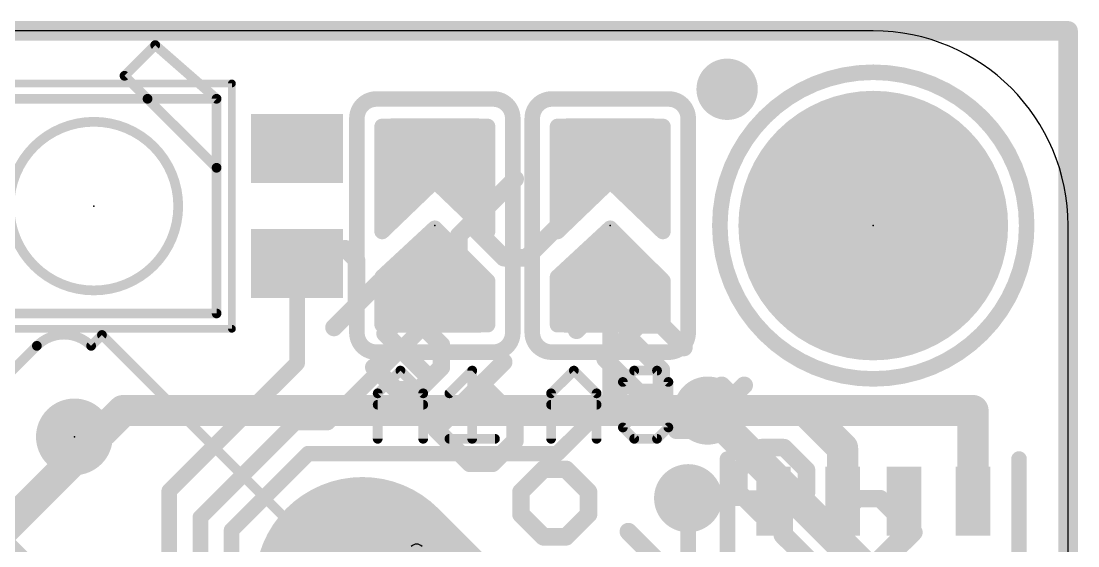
# Model space of a CAD drawing. Extents: x -0.1 to 25.5, y -0.1 to 25.5.
# Drawn here: x 11.75 to 25.53, y 18.68 to 25.53 of the extents above; entities that cross this region are included whole.
import ezdxf

# ---------------------------------------------------------------- set-up
doc = ezdxf.new("R2010")
doc.units = 0
for name, color, linetype in [('1', 12, 'CONTINUOUS'), ('16', 132, 'CONTINUOUS'), ('17', 110, 'CONTINUOUS'), ('18', 110, 'CONTINUOUS'), ('20', 53, 'CONTINUOUS'), ('21', 40, 'CONTINUOUS'), ('22', 6, 'CONTINUOUS'), ('23', 53, 'CONTINUOUS'), ('24', 53, 'CONTINUOUS'), ('46', 140, 'CONTINUOUS')]:
    doc.layers.add(name, color=color, linetype=linetype)

# ---------------------------------------------------------------- blocks, each defined once
blk = doc.blocks.new('PIE')
at = {"const_width": 0.5}
blk.add_lwpolyline([(0, -0.25, 1), (0, 0.25, 1), (0, -0.25)], format="xyb", dxfattribs=at)
blk = doc.blocks.new('RECT')
blk.add_solid([(-0.5, -0.5), (0.5, -0.5), (-0.5, 0.5), (0.5, 0.5)])
blk = doc.blocks.new('RECT121920X243840R50')
at = {"const_width": 0.1905}
blk.add_lwpolyline([(0.2858, -0.5715), (0.2858, 0.5715, 0.4142), (0.1905, 0.6668), (-0.1905, 0.6668, 0.4142), (-0.2858, 0.5715), (-0.2858, -0.5715, 0.4142), (-0.1905, -0.6668), (0.1905, -0.6668, 0.4142)], format="xyb", close=True, dxfattribs=at)
blk.add_solid([(-0.2159, -0.5969), (0.2159, -0.5969), (-0.2159, 0.5969), (0.2159, 0.5969)])
blk = doc.blocks.new('LONGP100')
at = {"const_width": 1}
blk.add_lwpolyline([(-0.5, 0), (0.5, 0)], dxfattribs=at)
at = {"const_width": 0.5}
for points in [[(-0.5, 0.25, 1), (-0.5, -0.25)], [(0.5, -0.25, 1), (0.5, 0.25)]]:
    blk.add_lwpolyline(points, format="xyb", dxfattribs=at)
blk = doc.blocks.new('ROUNDP')
at = {"const_width": 0.5}
blk.add_lwpolyline([(0, -0.25, 1), (0, 0.25, 1), (0, -0.25)], format="xyb", dxfattribs=at)
blk = doc.blocks.new('ROUNDV')
at = {"const_width": 0.5}
blk.add_lwpolyline([(0, -0.25, 1), (0, 0.25, 1), (0, -0.25)], format="xyb", dxfattribs=at)

msp = doc.modelspace()

# ---------------------------------------------------------------- linework, layer by layer
at = {"layer": '1'}
for points, const_width in [([(0, 25.4), (25.4, 25.4)], 0.254), ([(25.4, 25.4), (25.4, 0)], 0.254), ([(17.8316, 24.153), (16.4584, 24.153)], 0.2032), ([(16.4584, 24.153), (16.4584, 22.783)], 0.2032), ([(17.8316, 22.783), (17.8316, 24.153)], 0.2032), ([(20.1176, 24.153), (18.7444, 24.153)], 0.2032), ([(18.7444, 24.153), (18.7444, 22.783)], 0.2032), ([(20.1176, 22.783), (20.1176, 24.153)], 0.2032), ([(16.4584, 23.9776), (17.8316, 23.9776)], 0.2032), ([(18.7444, 23.9776), (20.1176, 23.9776)], 0.2032), ([(16.4584, 23.7744), (17.8316, 23.7744)], 0.2032), ([(18.7444, 23.7744), (20.1176, 23.7744)], 0.2032), ([(16.4584, 23.5712), (17.8316, 23.5712)], 0.2032), ([(18.7444, 23.5712), (20.1176, 23.5712)], 0.2032), ([(16.4584, 22.783), (17.145, 23.4442)], 0.2032), ([(16.4584, 23.368), (17.0659, 23.368)], 0.2032), ([(17.145, 23.4442), (17.8316, 22.783)], 0.2032), ([(17.2241, 23.368), (17.8316, 23.368)], 0.2032), ([(18.7444, 22.783), (19.431, 23.4442)], 0.2032), ([(18.7444, 23.368), (19.3519, 23.368)], 0.2032), ([(19.431, 23.4442), (20.1176, 22.783)], 0.2032), ([(19.5101, 23.368), (20.1176, 23.368)], 0.2032), ([(16.4584, 23.1648), (16.8549, 23.1648)], 0.2032), ([(17.4351, 23.1648), (17.8316, 23.1648)], 0.2032), ([(18.7444, 23.1648), (19.1409, 23.1648)], 0.2032), ([(19.7211, 23.1648), (20.1176, 23.1648)], 0.2032), ([(16.4584, 22.9616), (16.6439, 22.9616)], 0.2032), ([(17.6461, 22.9616), (17.8316, 22.9616)], 0.2032), ([(18.7444, 22.9616), (18.9299, 22.9616)], 0.2032), ([(19.9321, 22.9616), (20.1176, 22.9616)], 0.2032), ([(16.4584, 22.1885), (17.145, 22.8251)], 0.2032), ([(17.145, 22.8251), (17.8316, 22.1385)], 0.2032), ([(18.7444, 22.1885), (19.431, 22.8251)], 0.2032), ([(19.431, 22.8251), (20.1176, 22.1385)], 0.2032), ([(17.0731, 22.7584), (17.2117, 22.7584)], 0.2032), ([(19.3591, 22.7584), (19.4977, 22.7584)], 0.2032), ([(16.8539, 22.5552), (17.4149, 22.5552)], 0.2032), ([(19.1399, 22.5552), (19.7009, 22.5552)], 0.2032), ([(15.35, 21.065), (15.35, 22.364)], 0.2032), ([(16.6347, 22.352), (17.6181, 22.352)], 0.2032), ([(18.9207, 22.352), (19.9041, 22.352)], 0.2032), ([(16.4584, 21.567), (16.4584, 22.1885)], 0.2032), ([(16.4584, 22.1488), (17.8213, 22.1488)], 0.2032), ([(17.8316, 22.1385), (17.8316, 21.567)], 0.2032), ([(18.7444, 21.567), (18.7444, 22.1885)], 0.2032), ([(18.7444, 22.1488), (20.1073, 22.1488)], 0.2032), ([(20.1176, 22.1385), (20.1176, 21.567)], 0.2032), ([(16.4584, 21.9456), (17.8316, 21.9456)], 0.2032), ([(18.7444, 21.9456), (20.1176, 21.9456)], 0.2032), ([(17.145, 21.6883), (17.145, 21.844)], 0.2032), ([(19.431, 20.574), (19.431, 21.844)], 0.2032), ([(15.748, 20.2913), (17.145, 21.6883)], 0.2032), ([(16.4584, 21.7424), (17.8316, 21.7424)], 0.2032), ([(18.7444, 21.7424), (20.1176, 21.7424)], 0.2032), ([(17.8316, 21.567), (16.4584, 21.567)], 0.2032), ([(20.1176, 21.567), (18.7444, 21.567)], 0.2032), ([(13.6826, 19.3976), (15.35, 21.065)], 0.2032), ([(18.7419, 19.8849), (19.431, 20.574)], 0.2032), ([(20.701, 20.447), (24.16, 20.447)], 0.4064), ([(20.701, 20.447), (21.971, 20.447)], 0.4064), ([(22.46, 19.958), (21.971, 20.447)], 0.4064), ([(24.16, 20.447), (24.16, 19.265)], 0.4064), ([(14.089, 19.0546), (15.3257, 20.2913)], 0.2032), ([(15.3257, 20.2913), (15.748, 20.2913)], 0.2032), ([(22.46, 19.265), (22.46, 19.958)], 0.4064), ([(14.4954, 18.8862), (15.494, 19.8849)], 0.2032), ([(15.494, 19.8849), (18.7419, 19.8849)], 0.2032), ([(12.4405, 17.78), (10.6476, 19.5729)], 0.3048), ([(21.56, 19.558), (21.56, 19.304)], 0.254), ([(21.56, 19.558), (21.687, 19.558)], 0.2032), ([(21.687, 18.826), (21.687, 19.558)], 0.254), ([(13.6826, 17.0546), (13.6826, 19.3976)], 0.2032), ([(21.56, 19.304), (21.56, 19.265)], 0.254), ([(20.447, 19.304), (21.56, 19.304)], 0.2032), ([(23.26, 19.265), (23.26, 18.815)], 0.254), ([(14.089, 16.7539), (14.089, 19.0546)], 0.2032), ([(14.4954, 16.4532), (14.4954, 18.8862)], 0.2032), ([(22.098, 18.415), (21.687, 18.826)], 0.254), ([(23.26, 18.815), (22.86, 18.415)], 0.254)]:
    msp.add_lwpolyline(points, dxfattribs=dict(at, const_width=const_width))
for points, const_width in [([(25.4635, 25.4, 1), (25.3365, 25.4)], 0.127), ([(25.4, 25.3365, 1), (25.4, 25.4635)], 0.127), ([(16.4584, 24.2038, 1), (16.4584, 24.1022)], 0.1016), ([(16.5092, 24.153, 1), (16.4076, 24.153)], 0.1016), ([(17.8824, 24.153, 1), (17.7808, 24.153)], 0.1016), ([(17.8316, 24.1022, 1), (17.8316, 24.2038)], 0.1016), ([(18.7444, 24.2038, 1), (18.7444, 24.1022)], 0.1016), ([(18.7952, 24.153, 1), (18.6936, 24.153)], 0.1016), ([(20.1684, 24.153, 1), (20.0668, 24.153)], 0.1016), ([(20.1176, 24.1022, 1), (20.1176, 24.2038)], 0.1016), ([(16.4584, 24.0284, 1), (16.4584, 23.9268)], 0.1016), ([(17.8316, 23.9268, 1), (17.8316, 24.0284)], 0.1016), ([(18.7444, 24.0284, 1), (18.7444, 23.9268)], 0.1016), ([(20.1176, 23.9268, 1), (20.1176, 24.0284)], 0.1016), ([(16.4584, 23.8252, 1), (16.4584, 23.7236)], 0.1016), ([(17.8316, 23.7236, 1), (17.8316, 23.8252)], 0.1016), ([(18.7444, 23.8252, 1), (18.7444, 23.7236)], 0.1016), ([(20.1176, 23.7236, 1), (20.1176, 23.8252)], 0.1016), ([(16.4584, 23.622, 1), (16.4584, 23.5204)], 0.1016), ([(17.8316, 23.5204, 1), (17.8316, 23.622)], 0.1016), ([(18.7444, 23.622, 1), (18.7444, 23.5204)], 0.1016), ([(20.1176, 23.5204, 1), (20.1176, 23.622)], 0.1016), ([(16.4584, 23.4188, 1), (16.4584, 23.3172)], 0.1016), ([(17.0659, 23.3172, 1), (17.0659, 23.4188)], 0.1016), ([(17.1802, 23.4808, 1), (17.1098, 23.4076)], 0.1016), ([(17.1802, 23.4076, 1), (17.1098, 23.4808)], 0.1016), ([(17.2241, 23.4188, 1), (17.2241, 23.3172)], 0.1016), ([(17.8316, 23.3172, 1), (17.8316, 23.4188)], 0.1016), ([(18.7444, 23.4188, 1), (18.7444, 23.3172)], 0.1016), ([(19.3519, 23.3172, 1), (19.3519, 23.4188)], 0.1016), ([(19.4662, 23.4808, 1), (19.3958, 23.4076)], 0.1016), ([(19.4662, 23.4076, 1), (19.3958, 23.4808)], 0.1016), ([(19.5101, 23.4188, 1), (19.5101, 23.3172)], 0.1016), ([(20.1176, 23.3172, 1), (20.1176, 23.4188)], 0.1016), ([(16.4584, 23.2156, 1), (16.4584, 23.114)], 0.1016), ([(16.8549, 23.114, 1), (16.8549, 23.2156)], 0.1016), ([(17.4351, 23.2156, 1), (17.4351, 23.114)], 0.1016), ([(17.8316, 23.114, 1), (17.8316, 23.2156)], 0.1016), ([(18.7444, 23.2156, 1), (18.7444, 23.114)], 0.1016), ([(19.1409, 23.114, 1), (19.1409, 23.2156)], 0.1016), ([(19.7211, 23.2156, 1), (19.7211, 23.114)], 0.1016), ([(20.1176, 23.114, 1), (20.1176, 23.2156)], 0.1016), ([(16.4584, 23.0124, 1), (16.4584, 22.9108)], 0.1016), ([(16.6439, 22.9108, 1), (16.6439, 23.0124)], 0.1016), ([(17.6461, 23.0124, 1), (17.6461, 22.9108)], 0.1016), ([(17.8316, 22.9108, 1), (17.8316, 23.0124)], 0.1016), ([(18.7444, 23.0124, 1), (18.7444, 22.9108)], 0.1016), ([(18.9299, 22.9108, 1), (18.9299, 23.0124)], 0.1016), ([(19.9321, 23.0124, 1), (19.9321, 22.9108)], 0.1016), ([(20.1176, 22.9108, 1), (20.1176, 23.0124)], 0.1016), ([(16.4232, 22.8196, 1), (16.4936, 22.7464)], 0.1016), ([(17.1809, 22.861, 1), (17.1091, 22.7892)], 0.1016), ([(17.1795, 22.7878, 1), (17.1105, 22.8624)], 0.1016), ([(17.7964, 22.7464, 1), (17.8668, 22.8196)], 0.1016), ([(18.7092, 22.8196, 1), (18.7796, 22.7464)], 0.1016), ([(19.4669, 22.861, 1), (19.3951, 22.7892)], 0.1016), ([(19.4655, 22.7878, 1), (19.3965, 22.8624)], 0.1016), ([(20.0824, 22.7464, 1), (20.1528, 22.8196)], 0.1016), ([(16.4076, 22.783, 1), (16.5092, 22.783)], 0.1016), ([(17.0731, 22.8092, 1), (17.0731, 22.7076)], 0.1016), ([(17.2117, 22.7076, 1), (17.2117, 22.8092)], 0.1016), ([(17.7808, 22.783, 1), (17.8824, 22.783)], 0.1016), ([(18.6936, 22.783, 1), (18.7952, 22.783)], 0.1016), ([(19.3591, 22.8092, 1), (19.3591, 22.7076)], 0.1016), ([(19.4977, 22.7076, 1), (19.4977, 22.8092)], 0.1016), ([(20.0668, 22.783, 1), (20.1684, 22.783)], 0.1016), ([(16.8539, 22.606, 1), (16.8539, 22.5044)], 0.1016), ([(17.4149, 22.5044, 1), (17.4149, 22.606)], 0.1016), ([(19.1399, 22.606, 1), (19.1399, 22.5044)], 0.1016), ([(19.7009, 22.5044, 1), (19.7009, 22.606)], 0.1016), ([(15.4008, 22.364, 1), (15.2992, 22.364)], 0.1016), ([(16.6347, 22.4028, 1), (16.6347, 22.3012)], 0.1016), ([(17.6181, 22.3012, 1), (17.6181, 22.4028)], 0.1016), ([(18.9207, 22.4028, 1), (18.9207, 22.3012)], 0.1016), ([(19.9041, 22.3012, 1), (19.9041, 22.4028)], 0.1016), ([(16.5092, 22.1885, 1), (16.4076, 22.1885)], 0.1016), ([(16.4239, 22.2258, 1), (16.4929, 22.1512)], 0.1016), ([(16.4584, 22.1996, 1), (16.4584, 22.098)], 0.1016), ([(17.8824, 22.1385, 1), (17.7808, 22.1385)], 0.1016), ([(17.7957, 22.1026, 1), (17.8675, 22.1744)], 0.1016), ([(17.8213, 22.098, 1), (17.8213, 22.1996)], 0.1016), ([(18.7952, 22.1885, 1), (18.6936, 22.1885)], 0.1016), ([(18.7099, 22.2258, 1), (18.7789, 22.1512)], 0.1016), ([(18.7444, 22.1996, 1), (18.7444, 22.098)], 0.1016), ([(20.1684, 22.1385, 1), (20.0668, 22.1385)], 0.1016), ([(20.0817, 22.1026, 1), (20.1535, 22.1744)], 0.1016), ([(20.1073, 22.098, 1), (20.1073, 22.1996)], 0.1016), ([(16.4584, 21.9964, 1), (16.4584, 21.8948)], 0.1016), ([(17.8316, 21.8948, 1), (17.8316, 21.9964)], 0.1016), ([(18.7444, 21.9964, 1), (18.7444, 21.8948)], 0.1016), ([(20.1176, 21.8948, 1), (20.1176, 21.9964)], 0.1016), ([(17.1958, 21.844, 1), (17.0942, 21.844)], 0.1016), ([(19.4818, 21.844, 1), (19.3802, 21.844)], 0.1016), ([(16.4584, 21.7932, 1), (16.4584, 21.6916)], 0.1016), ([(17.1809, 21.6524, 1), (17.1091, 21.7242)], 0.1016), ([(17.8316, 21.6916, 1), (17.8316, 21.7932)], 0.1016), ([(18.7444, 21.7932, 1), (18.7444, 21.6916)], 0.1016), ([(20.1176, 21.6916, 1), (20.1176, 21.7932)], 0.1016), ([(16.4584, 21.6178, 1), (16.4584, 21.5162)], 0.1016), ([(17.0942, 21.6883, 1), (17.1958, 21.6883)], 0.1016), ([(17.8316, 21.5162, 1), (17.8316, 21.6178)], 0.1016), ([(18.7444, 21.6178, 1), (18.7444, 21.5162)], 0.1016), ([(20.1176, 21.5162, 1), (20.1176, 21.6178)], 0.1016), ([(16.4076, 21.567, 1), (16.5092, 21.567)], 0.1016), ([(17.7808, 21.567, 1), (17.8824, 21.567)], 0.1016), ([(18.6936, 21.567, 1), (18.7952, 21.567)], 0.1016), ([(20.0668, 21.567, 1), (20.1684, 21.567)], 0.1016), ([(15.2992, 21.065, 1), (15.4008, 21.065)], 0.1016), ([(15.3859, 21.0291, 1), (15.3141, 21.1009)], 0.1016), ([(19.4669, 20.5381, 1), (19.3951, 20.6099)], 0.1016), ([(19.3802, 20.574, 1), (19.4818, 20.574)], 0.1016), ([(20.701, 20.5486, 1), (20.701, 20.3454)], 0.2032), ([(20.701, 20.5486, 1), (20.701, 20.3454)], 0.2032), ([(22.0428, 20.5188, 1), (21.8992, 20.3752)], 0.2032), ([(21.971, 20.3454, 1), (21.971, 20.5486)], 0.2032), ([(24.2616, 20.447, 1), (24.0584, 20.447)], 0.2032), ([(24.16, 20.3454, 1), (24.16, 20.5486)], 0.2032), ([(15.3257, 20.3421, 1), (15.3257, 20.2405)], 0.1016), ([(15.3616, 20.2554, 1), (15.2898, 20.3272)], 0.1016), ([(15.748, 20.2405, 1), (15.748, 20.3421)], 0.1016), ([(15.7121, 20.3272, 1), (15.7839, 20.2554)], 0.1016), ([(22.5616, 19.958, 1), (22.3584, 19.958)], 0.2032), ([(22.3882, 19.8862, 1), (22.5318, 20.0298)], 0.2032), ([(15.494, 19.9357, 1), (15.494, 19.8341)], 0.1016), ([(15.53, 19.849, 1), (15.4581, 19.9208)], 0.1016), ([(18.7419, 19.8341, 1), (18.7419, 19.9357)], 0.1016), ([(18.706, 19.9208, 1), (18.7778, 19.849)], 0.1016), ([(21.6235, 19.558, 1), (21.4965, 19.558)], 0.127), ([(21.56, 19.6088, 1), (21.56, 19.5072)], 0.1016), ([(21.7505, 19.558, 1), (21.6235, 19.558)], 0.127), ([(21.687, 19.5072, 1), (21.687, 19.6088)], 0.1016), ([(13.7334, 19.3976, 1), (13.6318, 19.3976)], 0.1016), ([(13.6467, 19.4335, 1), (13.7185, 19.3617)], 0.1016), ([(21.6235, 19.304, 1), (21.4965, 19.304)], 0.127), ([(20.447, 19.3548, 1), (20.447, 19.2532)], 0.1016), ([(21.4965, 19.304, 1), (21.6235, 19.304)], 0.127), ([(21.4965, 19.265, 1), (21.6235, 19.265)], 0.127), ([(21.56, 19.2532, 1), (21.56, 19.3548)], 0.1016), ([(22.3584, 19.265, 1), (22.5616, 19.265)], 0.2032), ([(23.3235, 19.265, 1), (23.1965, 19.265)], 0.127), ([(24.0584, 19.265, 1), (24.2616, 19.265)], 0.2032), ([(14.1398, 19.0546, 1), (14.0382, 19.0546)], 0.1016), ([(14.0531, 19.0905, 1), (14.1249, 19.0186)], 0.1016), ([(14.5462, 18.8862, 1), (14.4446, 18.8862)], 0.1016), ([(14.4595, 18.9221, 1), (14.5313, 18.8503)], 0.1016), ([(21.7319, 18.8709, 1), (21.6421, 18.7811)], 0.127), ([(21.6235, 18.826, 1), (21.7505, 18.826)], 0.127), ([(23.1965, 18.815, 1), (23.3235, 18.815)], 0.127), ([(23.3049, 18.7701, 1), (23.2151, 18.8599)], 0.127)]:
    msp.add_lwpolyline(points, format="xyb", dxfattribs=dict(at, const_width=const_width))
at = {"layer": '16'}
for points, const_width in [([(0, 25.4), (25.4, 25.4)], 0.254), ([(25.4, 25.4), (25.4, 0)], 0.254), ([(13.081, 20.447), (6.477, 13.843)], 0.4064), ([(20.701, 20.447), (13.081, 20.447)], 0.4064), ([(22.7076, 18.4404), (20.701, 20.447)], 0.4064), ([(20.447, 19.304), (20.447, 15.748)], 0.2032)]:
    msp.add_lwpolyline(points, dxfattribs=dict(at, const_width=const_width))
for points, const_width in [([(25.4635, 25.4, 1), (25.3365, 25.4)], 0.127), ([(25.4, 25.3365, 1), (25.4, 25.4635)], 0.127), ([(13.081, 20.5486, 1), (13.081, 20.3454)], 0.2032), ([(13.1528, 20.3752, 1), (13.0092, 20.5188)], 0.2032), ([(20.7728, 20.5188, 1), (20.6292, 20.3752)], 0.2032), ([(20.701, 20.3454, 1), (20.701, 20.5486)], 0.2032), ([(20.4978, 19.304, 1), (20.3962, 19.304)], 0.1016)]:
    msp.add_lwpolyline(points, format="xyb", dxfattribs=dict(at, const_width=const_width))
at = {"layer": '20'}
for p, q in [((22.86, 25.4), (2.54, 25.4)), ((25.4, 2.54), (25.4, 22.86))]:
    msp.add_line(p, q, dxfattribs=at)
msp.add_arc((22.86, 22.86), 2.54, 0, 90, dxfattribs=at)
at = {"layer": '21'}
for points, const_width in [([(22.86, 20.86, 1), (22.86, 24.86, 1), (22.86, 20.86)], 0.2032), ([(16.383, 24.511, 0.4142), (16.129, 24.257)], 0.2032), ([(16.383, 24.5618, 1), (16.383, 24.4602)], 0.1016), ([(16.383, 24.4602, 1), (16.383, 24.5618)], 0.1016), ([(18.161, 24.257, 0.4142), (17.907, 24.511)], 0.2032), ([(17.907, 24.5618, 1), (17.907, 24.4602)], 0.1016), ([(17.907, 24.4602, 1), (17.907, 24.5618)], 0.1016), ([(18.669, 24.511, 0.4142), (18.415, 24.257)], 0.2032), ([(18.669, 24.5618, 1), (18.669, 24.4602)], 0.1016), ([(18.669, 24.4602, 1), (18.669, 24.5618)], 0.1016), ([(20.447, 24.257, 0.4142), (20.193, 24.511)], 0.2032), ([(20.193, 24.5618, 1), (20.193, 24.4602)], 0.1016), ([(20.193, 24.4602, 1), (20.193, 24.5618)], 0.1016), ([(16.1798, 24.257, 1), (16.0782, 24.257)], 0.1016), ([(16.0782, 24.257, 1), (16.1798, 24.257)], 0.1016), ([(18.2118, 24.257, 1), (18.1102, 24.257)], 0.1016), ([(18.1102, 24.257, 1), (18.2118, 24.257)], 0.1016), ([(18.4658, 24.257, 1), (18.3642, 24.257)], 0.1016), ([(18.3642, 24.257, 1), (18.4658, 24.257)], 0.1016), ([(20.4978, 24.257, 1), (20.3962, 24.257)], 0.1016), ([(20.3962, 24.257, 1), (20.4978, 24.257)], 0.1016), ([(16.129, 21.463, 0.4142), (16.383, 21.209)], 0.2032), ([(16.1798, 21.463, 1), (16.0782, 21.463)], 0.1016), ([(16.0782, 21.463, 1), (16.1798, 21.463)], 0.1016), ([(17.907, 21.209, 0.4142), (18.161, 21.463)], 0.2032), ([(18.2118, 21.463, 1), (18.1102, 21.463)], 0.1016), ([(18.1102, 21.463, 1), (18.2118, 21.463)], 0.1016), ([(18.415, 21.463, 0.4142), (18.669, 21.209)], 0.2032), ([(18.4658, 21.463, 1), (18.3642, 21.463)], 0.1016), ([(18.3642, 21.463, 1), (18.4658, 21.463)], 0.1016), ([(20.193, 21.209, 0.4142), (20.447, 21.463)], 0.2032), ([(20.4978, 21.463, 1), (20.3962, 21.463)], 0.1016), ([(20.3962, 21.463, 1), (20.4978, 21.463)], 0.1016), ([(16.383, 21.2598, 1), (16.383, 21.1582)], 0.1016), ([(16.383, 21.1582, 1), (16.383, 21.2598)], 0.1016), ([(17.907, 21.2598, 1), (17.907, 21.1582)], 0.1016), ([(17.907, 21.1582, 1), (17.907, 21.2598)], 0.1016), ([(18.669, 21.2598, 1), (18.669, 21.1582)], 0.1016), ([(18.669, 21.1582, 1), (18.669, 21.2598)], 0.1016), ([(20.193, 21.2598, 1), (20.193, 21.1582)], 0.1016), ([(20.193, 21.1582, 1), (20.193, 21.2598)], 0.1016), ([(16.719, 20.9909, 1), (16.6741, 20.946)], 0.0635), ([(16.719, 20.946, 1), (16.6741, 20.9909)], 0.0635), ([(17.6638, 20.9685, 1), (17.6003, 20.9685)], 0.0635), ([(17.6545, 20.946, 1), (17.6096, 20.9909)], 0.0635), ([(18.9796, 20.9909, 1), (18.9347, 20.946)], 0.0635), ([(18.9796, 20.946, 1), (18.9347, 20.9909)], 0.0635), ([(19.7444, 21.0002, 1), (19.7444, 20.9367)], 0.0635), ([(19.7668, 20.946, 1), (19.7219, 20.9909)], 0.0635), ([(20.0634, 20.9909, 1), (20.0185, 20.946)], 0.0635), ([(20.041, 20.9367, 1), (20.041, 21.0002)], 0.0635), ([(19.5736, 20.8426, 1), (19.6186, 20.7977)], 0.0635), ([(19.6278, 20.8202, 1), (19.5644, 20.8202)], 0.0635), ([(20.221, 20.8202, 1), (20.1575, 20.8202)], 0.0635), ([(20.1668, 20.7977, 1), (20.2117, 20.8426)], 0.0635), ([(20.2117, 20.7977, 1), (20.1668, 20.8426)], 0.0635), ([(16.4317, 20.6719, 1), (16.3682, 20.6719)], 0.0635), ([(16.3775, 20.6943, 1), (16.4224, 20.6494)], 0.0635), ([(17.0249, 20.6719, 1), (16.9614, 20.6719)], 0.0635), ([(16.9707, 20.6494, 1), (17.0156, 20.6943)], 0.0635), ([(17.313, 20.6943, 1), (17.358, 20.6494)], 0.0635), ([(18.6923, 20.6719, 1), (18.6288, 20.6719)], 0.0635), ([(18.6381, 20.6943, 1), (18.683, 20.6494)], 0.0635), ([(19.2855, 20.6719, 1), (19.222, 20.6719)], 0.0635), ([(19.2313, 20.6494, 1), (19.2762, 20.6943)], 0.0635), ([(16.4, 20.5553, 1), (16.4, 20.4918)], 0.0635), ([(16.9932, 20.4918, 1), (16.9932, 20.5553)], 0.0635), ([(18.6606, 20.5553, 1), (18.6606, 20.4918)], 0.0635), ([(19.2538, 20.4918, 1), (19.2538, 20.5553)], 0.0635), ([(19.6186, 20.2494, 1), (19.5736, 20.2045)], 0.0635), ([(19.5736, 20.2494, 1), (19.6186, 20.2045)], 0.0635), ([(19.5644, 20.227, 1), (19.6278, 20.227)], 0.0635), ([(20.1575, 20.227, 1), (20.221, 20.227)], 0.0635), ([(20.2117, 20.2045, 1), (20.1668, 20.2494)], 0.0635), ([(17.3355, 20.1105, 1), (17.3355, 20.047)], 0.0635), ([(17.9287, 20.047, 1), (17.9287, 20.1105)], 0.0635), ([(19.7444, 20.1105, 1), (19.7444, 20.047)], 0.0635), ([(19.7219, 20.0562, 1), (19.7668, 20.1012)], 0.0635), ([(20.0185, 20.1012, 1), (20.0634, 20.0562)], 0.0635), ([(20.041, 20.047, 1), (20.041, 20.1105)], 0.0635), ([(16.3682, 20.0787, 1), (16.4317, 20.0787)], 0.0635), ([(16.9614, 20.0787, 1), (17.0249, 20.0787)], 0.0635), ([(17.6003, 20.0787, 1), (17.6638, 20.0787)], 0.0635), ([(18.6288, 20.0787, 1), (18.6923, 20.0787)], 0.0635), ([(19.222, 20.0787, 1), (19.2855, 20.0787)], 0.0635), ([(21.0108, 19.815, 1), (20.9092, 19.815)], 0.1016), ([(24.8108, 19.815, 1), (24.7092, 19.815)], 0.1016)]:
    msp.add_lwpolyline(points, format="xyb", dxfattribs=dict(at, const_width=const_width))
for points, const_width in [([(17.907, 24.511), (16.383, 24.511)], 0.2032), ([(20.193, 24.511), (18.669, 24.511)], 0.2032), ([(16.129, 21.463), (16.129, 24.257)], 0.2032), ([(18.161, 24.257), (18.161, 21.463)], 0.2032), ([(18.415, 21.463), (18.415, 24.257)], 0.2032), ([(20.447, 24.257), (20.447, 21.463)], 0.2032), ([(17.907, 21.209), (16.383, 21.209)], 0.2032), ([(20.193, 21.209), (18.669, 21.209)], 0.2032), ([(16.4, 20.6719), (16.6966, 20.9685)], 0.127), ([(16.6966, 20.9685), (16.9932, 20.6719)], 0.127), ([(17.3355, 20.6719), (17.6321, 20.9685)], 0.127), ([(17.6321, 20.9685), (17.6321, 20.0787)], 0.127), ([(18.6606, 20.6719), (18.9572, 20.9685)], 0.127), ([(18.9572, 20.9685), (19.2538, 20.6719)], 0.127), ([(19.5961, 20.8202), (19.7444, 20.9685)], 0.127), ([(19.7444, 20.9685), (20.041, 20.9685)], 0.127), ([(20.041, 20.9685), (20.1893, 20.8202)], 0.127), ([(19.5961, 20.227), (19.5961, 20.8202)], 0.127), ([(19.5961, 20.227), (20.1893, 20.8202)], 0.127), ([(20.1893, 20.8202), (20.1893, 20.227)], 0.127), ([(16.4, 20.0787), (16.4, 20.6719)], 0.127), ([(16.9932, 20.6719), (16.9932, 20.0787)], 0.127), ([(18.6606, 20.0787), (18.6606, 20.6719)], 0.127), ([(19.2538, 20.6719), (19.2538, 20.0787)], 0.127), ([(16.4, 20.5236), (16.9932, 20.5236)], 0.127), ([(18.6606, 20.5236), (19.2538, 20.5236)], 0.127), ([(19.7444, 20.0787), (19.5961, 20.227)], 0.127), ([(20.1893, 20.227), (20.041, 20.0787)], 0.127), ([(17.3355, 20.0787), (17.9287, 20.0787)], 0.127), ([(20.041, 20.0787), (19.7444, 20.0787)], 0.127), ([(20.96, 17.015), (20.96, 19.815)], 0.2032), ([(24.76, 19.815), (24.76, 17.015)], 0.2032)]:
    msp.add_lwpolyline(points, dxfattribs=dict(at, const_width=const_width))
at = {"layer": '22'}
for points, const_width in [([(13.1, 24.814), (13.5, 25.214)], 0.127), ([(13.5, 25.214), (14.3, 24.514)], 0.127), ([(13.4, 24.514), (13.1, 24.814)], 0.127), ([(13.4, 24.514), (11.1, 24.514)], 0.127), ([(14.3, 24.514), (13.4, 24.514)], 0.127), ([(14.3, 23.614), (13.4, 24.514)], 0.127), ([(14.3, 23.614), (14.3, 24.514)], 0.127), ([(14.3, 21.714), (14.3, 23.614)], 0.127), ([(18.1925, 23.4681), (17.4585, 22.734)], 0.2286), ([(18.0457, 22.4404), (17.6053, 22.8809)], 0.2286), ([(18.7797, 22.8809), (18.3393, 22.4404)], 0.2286), ([(17.4585, 22.734), (17.4585, 22.4404)], 0.2286), ([(16.1242, 22.4112), (15.9774, 22.558)], 0.2286), ([(19.2854, 22.3751), (19.1386, 22.5219)], 0.2286), ([(16.1242, 21.824), (16.1242, 22.4112)], 0.2286), ([(17.4585, 22.4404), (17.6053, 22.2936)], 0.2286), ([(18.3393, 22.4404), (18.0457, 22.4404)], 0.2286), ([(19.2854, 21.7879), (19.2854, 22.3751)], 0.2286), ([(15.8306, 21.5304), (16.4178, 22.1176)], 0.2286), ([(18.9918, 21.4943), (19.579, 22.0815)], 0.2286), ([(11.1, 21.714), (14.3, 21.714)], 0.127), ([(16.643, 21.5988), (16.4962, 21.452)], 0.2286), ([(16.9366, 21.5988), (16.643, 21.5988)], 0.2286), ([(17.2302, 21.3052), (16.9366, 21.5988)], 0.2286), ([(19.8042, 21.5627), (19.3638, 21.1223)], 0.2286), ([(20.0978, 21.5627), (19.8042, 21.5627)], 0.2286), ([(20.3914, 21.2691), (20.0978, 21.5627)], 0.2286), ([(12.6646, 21.2913), (12.8061, 21.4328)], 0.127), ([(21.4328, 12.8061), (12.8061, 21.4328)], 0.127), ([(16.4962, 21.452), (17.0834, 20.8648)], 0.2286), ([(20.0978, 20.9755), (19.6574, 21.4159)], 0.2286), ([(11.9575, 21.2913), (4.1087, 13.4425)], 0.127), ([(17.2302, 21.0116), (17.2302, 21.3052)], 0.2286), ([(19.3638, 21.1223), (19.8042, 20.6819)], 0.2286), ([(16.3494, 21.0116), (16.643, 20.718)], 0.2286), ([(16.9366, 20.718), (17.2302, 21.0116)], 0.2286), ([(18.0426, 21.08), (17.1617, 20.1992)], 0.2286), ([(20.0978, 20.6819), (20.0978, 20.9755)], 0.2286), ([(16.643, 20.718), (16.9366, 20.718)], 0.2286), ([(18.1894, 20.346), (17.749, 20.7864)], 0.2286), ([(21.1776, 20.7765), (20.5904, 20.1893)], 0.2286), ([(21.1776, 20.4829), (20.884, 20.7765)], 0.2286), ([(19.8042, 20.6819), (20.0978, 20.6819)], 0.2286), ([(18.1894, 20.0524), (18.1894, 20.346)], 0.2286), ([(17.1617, 20.1992), (17.6022, 19.7588)], 0.2286), ([(20.5904, 20.1893), (20.2968, 20.1893)], 0.2286), ([(17.8958, 19.7588), (18.1894, 20.0524)], 0.2286), ([(21.1092, 19.6705), (21.4028, 19.9641)], 0.2286), ([(21.4028, 19.9641), (21.6964, 19.9641)], 0.2286), ([(21.6964, 19.9641), (21.99, 19.6705)], 0.2286), ([(17.6022, 19.7588), (17.8958, 19.7588)], 0.2286), ([(18.2677, 19.3868), (18.5613, 19.6804)], 0.2286), ([(18.5613, 19.6804), (18.8549, 19.6804)], 0.2286), ([(18.8549, 19.6804), (19.1486, 19.3868)], 0.2286), ([(21.1092, 19.3769), (21.1092, 19.6705)], 0.2286), ([(21.99, 19.6705), (21.99, 19.3769)], 0.2286), ([(18.2677, 19.0932), (18.2677, 19.3868)], 0.2286), ([(19.1486, 19.3868), (19.1486, 19.0932)], 0.2286), ([(21.4028, 19.0833), (21.1092, 19.3769)], 0.2286), ([(21.99, 19.3769), (21.6964, 19.0833)], 0.2286), ([(22.6556, 19.2985), (22.362, 19.0049)], 0.2286), ([(22.9492, 19.2985), (22.6556, 19.2985)], 0.2286), ([(23.3896, 18.8581), (22.9492, 19.2985)], 0.2286), ([(18.5613, 18.7996), (18.2677, 19.0932)], 0.2286), ([(19.1486, 19.0932), (18.8549, 18.7996)], 0.2286), ([(21.6964, 19.0833), (21.4028, 19.0833)], 0.2286), ([(22.362, 19.0049), (22.362, 18.7113)], 0.2286), ([(18.8549, 18.7996), (18.5613, 18.7996)], 0.2286), ([(19.6673, 18.8681), (20.1077, 18.4276)], 0.2286), ([(22.5088, 17.9773), (23.3896, 18.8581)], 0.2286), ([(22.362, 18.7113), (22.8024, 18.2709)], 0.2286)]:
    msp.add_lwpolyline(points, dxfattribs=dict(at, const_width=const_width))
for points, const_width in [([(13.5209, 25.2379, 1), (13.4791, 25.1901)], 0.0635), ([(13.5225, 25.1915, 1), (13.4775, 25.2365)], 0.0635), ([(13.1225, 24.8365, 1), (13.0775, 24.7915)], 0.0635), ([(13.0775, 24.8365, 1), (13.1225, 24.7915)], 0.0635), ([(13.4225, 24.5365, 1), (13.3775, 24.4915)], 0.0635), ([(13.4, 24.5458, 1), (13.4, 24.4823)], 0.0635), ([(13.3775, 24.4915, 1), (13.4225, 24.5365)], 0.0635), ([(13.4, 24.4823, 1), (13.4, 24.5458)], 0.0635), ([(14.3318, 24.514, 1), (14.2683, 24.514)], 0.0635), ([(14.2791, 24.4901, 1), (14.3209, 24.5379)], 0.0635), ([(14.3, 24.4823, 1), (14.3, 24.5458)], 0.0635), ([(12.7, 22.014, 1), (12.7, 24.214, 1), (12.7, 22.014)], 0.127), ([(14.3318, 23.614, 1), (14.2683, 23.614)], 0.0635), ([(14.2683, 23.614, 1), (14.3318, 23.614)], 0.0635), ([(14.2775, 23.5915, 1), (14.3225, 23.6365)], 0.0635), ([(18.2329, 23.4276, 1), (18.1521, 23.5085)], 0.1143), ([(17.6457, 22.9213, 1), (17.5648, 22.8404)], 0.1143), ([(18.8201, 22.8404, 1), (18.7393, 22.9213)], 0.1143), ([(17.5156, 22.734, 1), (17.4013, 22.734)], 0.1143), ([(17.418, 22.7745, 1), (17.4989, 22.6936)], 0.1143), ([(16.0178, 22.5984, 1), (15.937, 22.5176)], 0.1143), ([(19.179, 22.5623, 1), (19.0982, 22.4815)], 0.1143), ([(16.1813, 22.4112, 1), (16.067, 22.4112)], 0.1143), ([(16.0838, 22.3708, 1), (16.1646, 22.4516)], 0.1143), ([(17.4989, 22.4809, 1), (17.418, 22.4)], 0.1143), ([(17.4013, 22.4404, 1), (17.5156, 22.4404)], 0.1143), ([(18.0457, 22.4976, 1), (18.0457, 22.3833)], 0.1143), ([(18.0053, 22.4, 1), (18.0861, 22.4809)], 0.1143), ([(18.2989, 22.4809, 1), (18.3797, 22.4)], 0.1143), ([(18.3393, 22.3833, 1), (18.3393, 22.4976)], 0.1143), ([(19.3425, 22.3751, 1), (19.2282, 22.3751)], 0.1143), ([(19.245, 22.3347, 1), (19.3258, 22.4155)], 0.1143), ([(17.5648, 22.2532, 1), (17.6457, 22.3341)], 0.1143), ([(16.4582, 22.0772, 1), (16.3774, 22.158)], 0.1143), ([(19.6194, 22.0411, 1), (19.5386, 22.1219)], 0.1143), ([(14.3, 21.6823, 1), (14.3, 21.7458)], 0.0635), ([(16.067, 21.824, 1), (16.1813, 21.824)], 0.1143), ([(19.2282, 21.7879, 1), (19.3425, 21.7879)], 0.1143), ([(14.2683, 21.714, 1), (14.3318, 21.714)], 0.0635), ([(15.7902, 21.5708, 1), (15.871, 21.49)], 0.1143), ([(16.643, 21.656, 1), (16.643, 21.5417)], 0.1143), ([(16.6834, 21.5584, 1), (16.6026, 21.6392)], 0.1143), ([(16.977, 21.6392, 1), (16.8962, 21.5584)], 0.1143), ([(16.9366, 21.5417, 1), (16.9366, 21.656)], 0.1143), ([(19.8042, 21.6199, 1), (19.8042, 21.5056)], 0.1143), ([(19.8446, 21.5223, 1), (19.7638, 21.6032)], 0.1143), ([(20.1382, 21.6032, 1), (20.0574, 21.5223)], 0.1143), ([(20.0978, 21.5056, 1), (20.0978, 21.6199)], 0.1143), ([(12.6646, 21.2913, 0.4142), (11.9575, 21.2913)], 0.127), ([(12.8285, 21.4552, 1), (12.7836, 21.4103)], 0.0635), ([(12.8285, 21.4103, 1), (12.7836, 21.4552)], 0.0635), ([(16.5366, 21.4924, 1), (16.4557, 21.4116)], 0.1143), ([(16.4557, 21.4924, 1), (16.5366, 21.4116)], 0.1143), ([(18.9514, 21.5347, 1), (19.0322, 21.4539)], 0.1143), ([(19.6978, 21.4563, 1), (19.617, 21.3755)], 0.1143), ([(11.98, 21.2689, 1), (11.9351, 21.3138)], 0.0635), ([(17.2873, 21.3052, 1), (17.173, 21.3052)], 0.1143), ([(17.1898, 21.2648, 1), (17.2706, 21.3456)], 0.1143), ([(20.351, 21.2287, 1), (20.4318, 21.3095)], 0.1143), ([(11.9351, 21.3138, 1), (11.98, 21.2689)], 0.0635), ([(12.6422, 21.3138, 1), (12.6871, 21.2689)], 0.0635), ([(12.6422, 21.2689, 1), (12.6871, 21.3138)], 0.0635), ([(19.4042, 21.1627, 1), (19.3234, 21.0819)], 0.1143), ([(19.3234, 21.1627, 1), (19.4042, 21.0819)], 0.1143), ([(16.3898, 21.052, 1), (16.3089, 20.9712)], 0.1143), ([(17.2706, 20.9712, 1), (17.1898, 21.052)], 0.1143), ([(18.083, 21.0396, 1), (18.0021, 21.1205)], 0.1143), ([(20.1549, 20.9755, 1), (20.0406, 20.9755)], 0.1143), ([(17.043, 20.8244, 1), (17.1238, 20.9052)], 0.1143), ([(17.173, 21.0116, 1), (17.2873, 21.0116)], 0.1143), ([(20.0574, 20.9351, 1), (20.1382, 21.0159)], 0.1143), ([(16.643, 20.7752, 1), (16.643, 20.6609)], 0.1143), ([(16.6026, 20.6776, 1), (16.6834, 20.7584)], 0.1143), ([(16.8962, 20.7584, 1), (16.977, 20.6776)], 0.1143), ([(16.9366, 20.6609, 1), (16.9366, 20.7752)], 0.1143), ([(17.7894, 20.8269, 1), (17.7085, 20.746)], 0.1143), ([(20.9245, 20.8169, 1), (20.8436, 20.7361)], 0.1143), ([(21.2181, 20.7361, 1), (21.1372, 20.8169)], 0.1143), ([(19.8042, 20.7391, 1), (19.8042, 20.6248)], 0.1143), ([(19.7638, 20.6415, 1), (19.8446, 20.7223)], 0.1143), ([(20.0406, 20.6819, 1), (20.1549, 20.6819)], 0.1143), ([(20.0978, 20.6248, 1), (20.0978, 20.7391)], 0.1143), ([(21.1372, 20.4425, 1), (21.2181, 20.5233)], 0.1143), ([(18.2465, 20.346, 1), (18.1322, 20.346)], 0.1143), ([(18.149, 20.3056, 1), (18.2298, 20.3864)], 0.1143), ([(17.2022, 20.2396, 1), (17.1213, 20.1588)], 0.1143), ([(17.1213, 20.2396, 1), (17.2022, 20.1588)], 0.1143), ([(20.2968, 20.2464, 1), (20.2968, 20.1321)], 0.1143), ([(20.55, 20.2297, 1), (20.6308, 20.1489)], 0.1143), ([(20.5904, 20.1321, 1), (20.5904, 20.2464)], 0.1143), ([(18.2298, 20.012, 1), (18.149, 20.0928)], 0.1143), ([(18.1322, 20.0524, 1), (18.2465, 20.0524)], 0.1143), ([(21.4028, 20.0212, 1), (21.4028, 19.9069)], 0.1143), ([(21.4432, 19.9237, 1), (21.3624, 20.0045)], 0.1143), ([(21.7368, 20.0045, 1), (21.656, 19.9237)], 0.1143), ([(21.6964, 19.9069, 1), (21.6964, 20.0212)], 0.1143), ([(17.6022, 19.816, 1), (17.6022, 19.7017)], 0.1143), ([(17.5617, 19.7184, 1), (17.6426, 19.7992)], 0.1143), ([(17.8553, 19.7992, 1), (17.9362, 19.7184)], 0.1143), ([(17.8958, 19.7017, 1), (17.8958, 19.816)], 0.1143), ([(18.5613, 19.7376, 1), (18.5613, 19.6233)], 0.1143), ([(18.6018, 19.64, 1), (18.5209, 19.7209)], 0.1143), ([(18.8954, 19.7209, 1), (18.8145, 19.64)], 0.1143), ([(18.8549, 19.6233, 1), (18.8549, 19.7376)], 0.1143), ([(21.1664, 19.6705, 1), (21.0521, 19.6705)], 0.1143), ([(21.0688, 19.7109, 1), (21.1496, 19.6301)], 0.1143), ([(22.0472, 19.6705, 1), (21.9329, 19.6705)], 0.1143), ([(21.9496, 19.6301, 1), (22.0304, 19.7109)], 0.1143), ([(18.3249, 19.3868, 1), (18.2106, 19.3868)], 0.1143), ([(18.2273, 19.4273, 1), (18.3081, 19.3464)], 0.1143), ([(19.2057, 19.3868, 1), (19.0914, 19.3868)], 0.1143), ([(19.1081, 19.3464, 1), (19.189, 19.4273)], 0.1143), ([(21.1496, 19.4173, 1), (21.0688, 19.3365)], 0.1143), ([(21.0521, 19.3769, 1), (21.1664, 19.3769)], 0.1143), ([(21.9329, 19.3769, 1), (22.0472, 19.3769)], 0.1143), ([(22.0304, 19.3365, 1), (21.9496, 19.4173)], 0.1143), ([(22.6556, 19.3557, 1), (22.6556, 19.2414)], 0.1143), ([(22.696, 19.2581, 1), (22.6152, 19.3389)], 0.1143), ([(22.9896, 19.3389, 1), (22.9088, 19.2581)], 0.1143), ([(22.9492, 19.2414, 1), (22.9492, 19.3557)], 0.1143), ([(18.3081, 19.1336, 1), (18.2273, 19.0528)], 0.1143), ([(18.2106, 19.0932, 1), (18.3249, 19.0932)], 0.1143), ([(19.0914, 19.0932, 1), (19.2057, 19.0932)], 0.1143), ([(19.189, 19.0528, 1), (19.1081, 19.1336)], 0.1143), ([(21.4028, 19.1404, 1), (21.4028, 19.0261)], 0.1143), ([(21.3624, 19.0429, 1), (21.4432, 19.1237)], 0.1143), ([(21.656, 19.1237, 1), (21.7368, 19.0429)], 0.1143), ([(21.6964, 19.0261, 1), (21.6964, 19.1404)], 0.1143), ([(22.4192, 19.0049, 1), (22.3049, 19.0049)], 0.1143), ([(22.3216, 19.0453, 1), (22.4024, 18.9645)], 0.1143), ([(18.5613, 18.8568, 1), (18.5613, 18.7425)], 0.1143), ([(18.5209, 18.7592, 1), (18.6018, 18.84)], 0.1143), ([(18.8145, 18.84, 1), (18.8954, 18.7592)], 0.1143), ([(18.8549, 18.7425, 1), (18.8549, 18.8568)], 0.1143), ([(19.7077, 18.9085, 1), (19.6269, 18.8276)], 0.1143), ([(23.43, 18.8177, 1), (23.3492, 18.8985)], 0.1143), ([(23.3492, 18.8177, 1), (23.43, 18.8985)], 0.1143), ([(22.4024, 18.7517, 1), (22.3216, 18.6709)], 0.1143), ([(22.3049, 18.7113, 1), (22.4192, 18.7113)], 0.1143)]:
    msp.add_lwpolyline(points, format="xyb", dxfattribs=dict(at, const_width=const_width))
at = {"layer": '23'}
for p in [(17.145, 22.86), (19.431, 22.86), (22.86, 22.86), (12.446, 20.1041)]:
    msp.add_point(p, dxfattribs=at)
at = {"layer": '24'}
msp.add_point((12.7, 23.114), dxfattribs=at)
at = {"layer": '46', "const_width": 0.1016}
for points in [[(14.5, 24.714), (10.9, 24.714)], [(14.5, 21.514), (14.5, 24.714)], [(10.9, 21.514), (14.5, 21.514)]]:
    msp.add_lwpolyline(points, dxfattribs=at)
at = {"layer": '46', "const_width": 0.0508}
for points in [[(14.5254, 24.714, 1), (14.4746, 24.714)], [(14.5, 24.6886, 1), (14.5, 24.7394)], [(14.4746, 21.514, 1), (14.5254, 21.514)], [(14.5, 21.4886, 1), (14.5, 21.5394)]]:
    msp.add_lwpolyline(points, format="xyb", dxfattribs=at)
at = {"layer": '46'}
msp.add_arc((16.9073, 18.6043), 0.1, 45, 135, dxfattribs=at)

# ---------------------------------------------------------------- block references
at = {"layer": '1', "yscale": 0.9, "rotation": 180}
for p, xscale in [((15.35, 23.864), 1.2), ((15.35, 22.364), 1.2), ((21.56, 19.265), 0.45), ((22.46, 19.265), 0.45), ((23.26, 19.265), 0.45), ((24.16, 19.265), 0.45)]:
    msp.add_blockref('RECT', p, dxfattribs=dict(at, xscale=xscale))
at = {"layer": '1', "rotation": 90}
for p in [(17.145, 23.876), (19.431, 23.876), (17.145, 21.844), (19.431, 21.844)]:
    msp.add_blockref('RECT121920X243840R50', p, dxfattribs=at)
at = {"layer": '1'}
msp.add_blockref('PIE', (12.446, 20.1041), dxfattribs=at)
at = {"layer": '17', "xscale": 3.516, "yscale": 3.516}
msp.add_blockref('ROUNDP', (22.86, 22.86), dxfattribs=at)
msp.add_blockref('ROUNDP', (22.86, 22.86), dxfattribs=at)
at = {"layer": '17', "xscale": 2.8, "yscale": 2.8, "rotation": 315}
msp.add_blockref('LONGP100', (17.1901, 17.1901), dxfattribs=at)
msp.add_blockref('LONGP100', (17.1901, 17.1901), dxfattribs=at)
at = {"layer": '18'}
for p, xscale, yscale in [((20.955, 24.638), 0.8001, 0.8001), ((20.955, 24.638), 0.8001, 0.8001), ((20.701, 20.447), 0.889, 0.889), ((20.701, 20.447), 0.889, 0.889), ((20.447, 19.304), 0.889, 0.889), ((20.447, 19.304), 0.889, 0.889)]:
    msp.add_blockref('ROUNDV', p, dxfattribs=dict(at, xscale=xscale, yscale=yscale))

doc.saveas('drawing.dxf')
